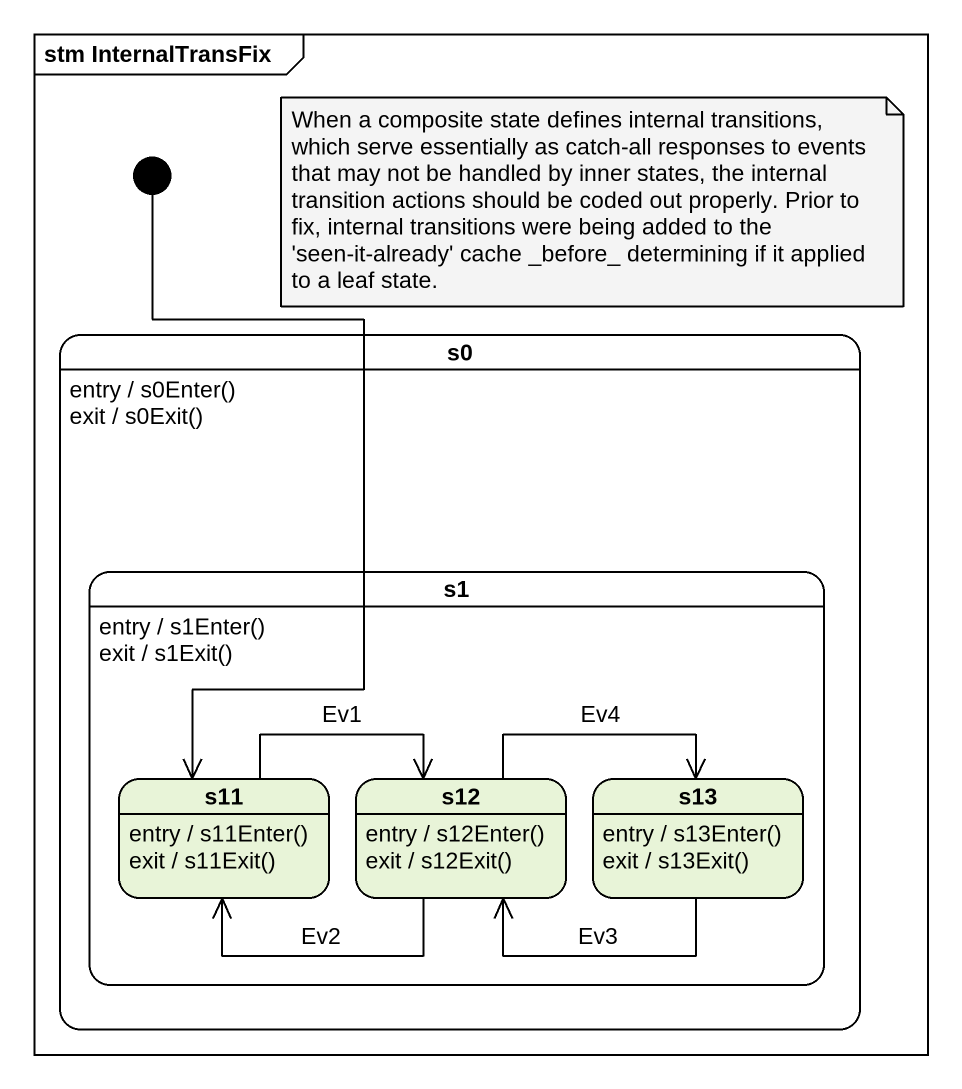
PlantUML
@startuml
mainframe stm InternalTransFix
hide empty description
state initial1 <<start>>
state s0 {
  state s1 {
    state s11
    s11 : entry / s11Enter()
    s11 : exit / s11Exit()
    state s12
    s12 : entry / s12Enter()
    s12 : exit / s12Exit()
    state s13
    s13 : entry / s13Enter()
    s13 : exit / s13Exit()
  }
  s1 : entry / s1Enter()
  s1 : exit / s1Exit()
}
s0 : entry / s0Enter()
s0 : exit / s0Exit()
initial1 --> s11
s11 -right-> s12 : Ev1
s12 -left-> s11 : Ev2
s12 -right-> s13 : Ev4
s13 -left-> s12 : Ev3
note as N1
  When a composite state defines internal transitions, which serve essentially as catch-all responses to events that may not be handled by inner states, the internal transition actions should be coded out properly. Prior to fix, internal transitions were being added to the 'seen-it-already' cache _before_ determining if it applied to a leaf state.
end note
@enduml
